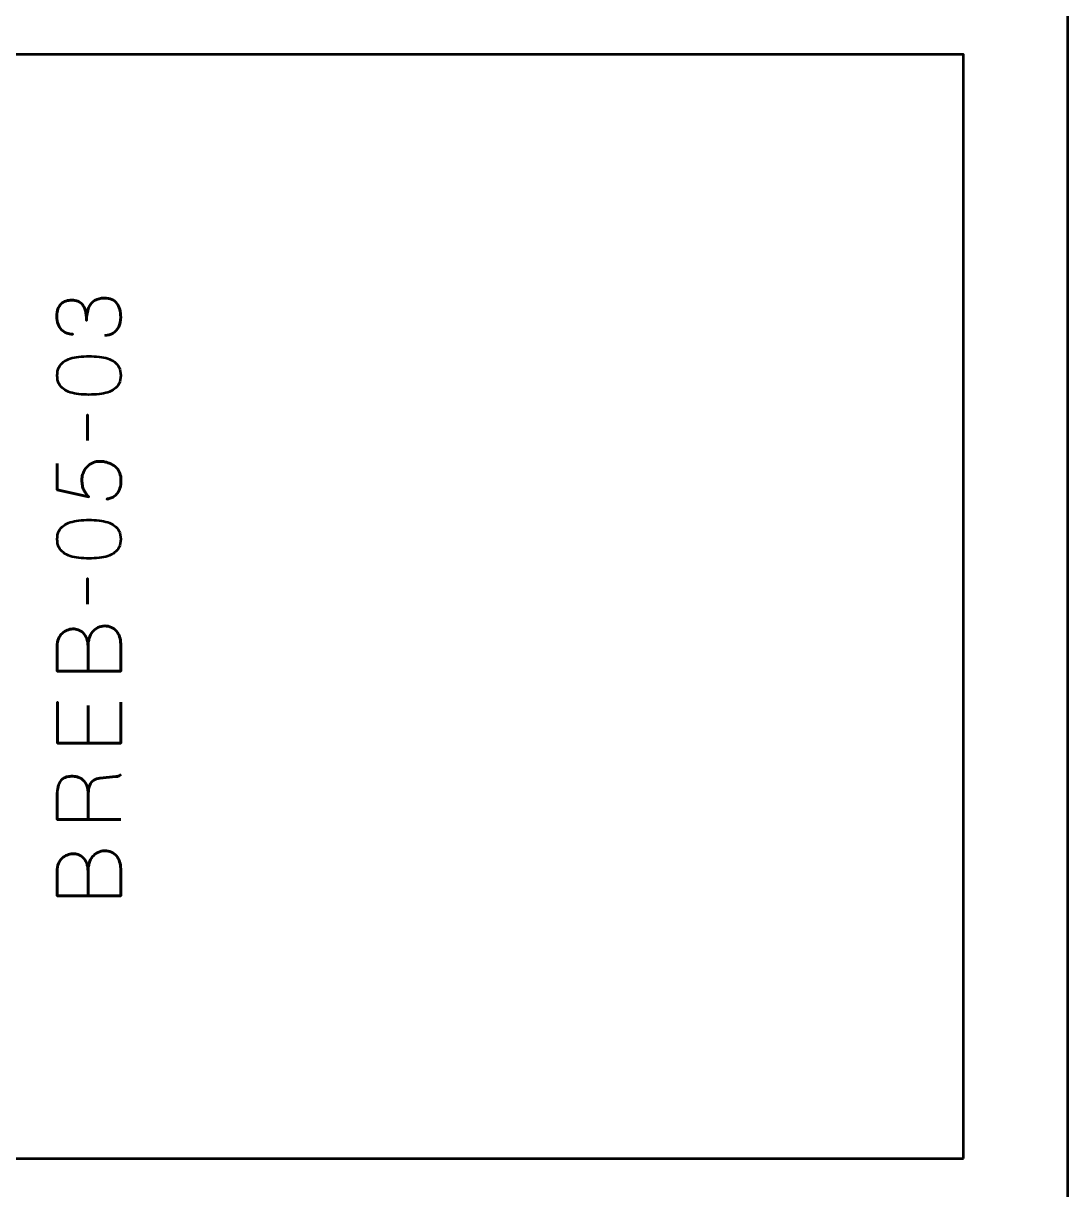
# Model space of a CAD drawing. Header units: centimetres. Extents: x -21 to 0, y -29.7 to 0.
# Drawn here: x -5.02 to 0, y -17.45 to -11.85 of the extents above; entities that cross this region are included whole.
import ezdxf

# ---------------------------------------------------------------- set-up
doc = ezdxf.new("R2010")
doc.units = ezdxf.units.CM
doc.header["$MEASUREMENT"] = 0
doc.layers.add('Layer 1', color=7, linetype='Continuous')

msp = doc.modelspace()

# ---------------------------------------------------------------- linework, layer by layer
at = {"layer": 'Layer 1', "color": 1, "lineweight": 53}
msp.add_open_spline([(-21.00003, -29.19995), (-21.00003, -29.19995), (-21.00003, -5.29992), (-21.00003, -5.29992), (-21.00003, -5.29992), (-21.00003, -5.21709), (-20.93286, -5.14992), (-20.85003, -5.14992), (-20.85003, -5.14992), (-20.7672, -5.14992), (-20.70003, -5.08275), (-20.70003, -4.99992), (-20.70003, -4.99992), (-20.70003, -4.91709), (-20.7672, -4.84992), (-20.85003, -4.84992), (-20.85003, -4.84992), (-20.93286, -4.84992), (-21.00003, -4.78275), (-21.00003, -4.69992), (-21.00003, -4.69992), (-21.00003, -4.61709), (-20.93286, -4.54992), (-20.85003, -4.54992), (-20.85003, -4.54992), (-20.7672, -4.54992), (-20.70003, -4.48275), (-20.70003, -4.39992), (-20.70003, -4.39992), (-20.70003, -4.31709), (-20.7672, -4.24992), (-20.85003, -4.24992), (-20.85003, -4.24992), (-20.93286, -4.24992), (-21.00003, -4.18275), (-21.00003, -4.09992), (-21.00003, -4.09992), (-21.00003, -4.01709), (-20.93286, -3.94992), (-20.85003, -3.94992), (-20.85003, -3.94992), (-20.7672, -3.94992), (-20.70003, -3.88275), (-20.70003, -3.79992), (-20.70003, -3.79992), (-20.70003, -3.71709), (-20.7672, -3.64992), (-20.85003, -3.64992), (-20.85003, -3.64992), (-20.93286, -3.64992), (-21.00003, -3.58275), (-21.00003, -3.49992), (-21.00003, -3.49992), (-21.00003, -3.41709), (-20.93286, -3.34992), (-20.85003, -3.34992), (-20.85003, -3.34992), (-20.7672, -3.34992), (-20.70003, -3.28275), (-20.70003, -3.19992), (-20.70003, -3.19992), (-20.70003, -3.11709), (-20.7672, -3.04992), (-20.85003, -3.04992), (-20.85003, -3.04992), (-20.93286, -3.04992), (-21.00003, -2.98275), (-21.00003, -2.89992), (-21.00003, -2.89992), (-21.00003, -2.81709), (-20.93286, -2.74992), (-20.85003, -2.74992), (-20.85003, -2.74992), (-20.7672, -2.74992), (-20.70003, -2.68275), (-20.70003, -2.59992), (-20.70003, -2.59992), (-20.70003, -2.51709), (-20.7672, -2.44992), (-20.85003, -2.44992), (-20.85003, -2.44992), (-20.93286, -2.44992), (-21.00003, -2.38275), (-21.00003, -2.29992), (-21.00003, -2.29992), (-21.00003, -2.21709), (-20.93286, -2.14992), (-20.85003, -2.14992), (-20.85003, -2.14992), (-20.7672, -2.14992), (-20.70003, -2.08275), (-20.70003, -1.99992), (-20.70003, -1.99992), (-20.70003, -1.91709), (-20.7672, -1.84992), (-20.85003, -1.84992), (-20.85003, -1.84992), (-20.93286, -1.84992), (-21.00003, -1.78275), (-21.00003, -1.69992), (-21.00003, -1.69992), (-21.00003, -1.61709), (-20.93286, -1.54992), (-20.85003, -1.54992), (-20.85003, -1.54992), (-20.7672, -1.54992), (-20.70003, -1.48275), (-20.70003, -1.39992), (-20.70003, -1.39992), (-20.70003, -1.31709), (-20.7672, -1.24992), (-20.85003, -1.24992), (-20.85003, -1.24992), (-20.93286, -1.24992), (-21.00003, -1.18275), (-21.00003, -1.09992), (-21.00003, -1.09992), (-21.00003, -1.09992), (-21.00003, -0.49992), (-21.00003, -0.49992), (-21.00003, -0.49992), (-21.00003, -0.22295), (-20.77694, 0.00004), (-20.49994, 0.00004), (-20.49994, 0.00004), (-20.49994, 0.00004), (-0.50008, 0.00004), (-0.50008, 0.00004), (-0.50008, 0.00004), (-0.22294, 0.00004), (0.00002, -0.22295), (0.00002, -0.49992), (0.00002, -0.49992), (0.00002, -0.49992), (0.00002, -29.19995), (0.00002, -29.19995), (0.00002, -29.19995), (0.00002, -29.47695), (-0.22294, -29.70004), (-0.50008, -29.70004), (-0.50008, -29.70004), (-0.50008, -29.70004), (-20.49994, -29.70004), (-20.49994, -29.70004), (-20.49994, -29.70004), (-20.77694, -29.70004), (-21.00003, -29.47695), (-21.00003, -29.19995)], degree=3, knots=[0, 0, 0, 0, 0.027027, 0.027027, 0.027027, 0.027027, 0.0540541, 0.0540541, 0.0540541, 0.0540541, 0.0810811, 0.0810811, 0.0810811, 0.0810811, 0.1081081, 0.1081081, 0.1081081, 0.1081081, 0.1351351, 0.1351351, 0.1351351, 0.1351351, 0.1621622, 0.1621622, 0.1621622, 0.1621622, 0.1891892, 0.1891892, 0.1891892, 0.1891892, 0.2162162, 0.2162162, 0.2162162, 0.2162162, 0.2432432, 0.2432432, 0.2432432, 0.2432432, 0.2702703, 0.2702703, 0.2702703, 0.2702703, 0.2972973, 0.2972973, 0.2972973, 0.2972973, 0.3243243, 0.3243243, 0.3243243, 0.3243243, 0.3513514, 0.3513514, 0.3513514, 0.3513514, 0.3783784, 0.3783784, 0.3783784, 0.3783784, 0.4054054, 0.4054054, 0.4054054, 0.4054054, 0.4324324, 0.4324324, 0.4324324, 0.4324324, 0.4594595, 0.4594595, 0.4594595, 0.4594595, 0.4864865, 0.4864865, 0.4864865, 0.4864865, 0.5135135, 0.5135135, 0.5135135, 0.5135135, 0.5405405, 0.5405405, 0.5405405, 0.5405405, 0.5675676, 0.5675676, 0.5675676, 0.5675676, 0.5945946, 0.5945946, 0.5945946, 0.5945946, 0.6216216, 0.6216216, 0.6216216, 0.6216216, 0.6486486, 0.6486486, 0.6486486, 0.6486486, 0.6756757, 0.6756757, 0.6756757, 0.6756757, 0.7027027, 0.7027027, 0.7027027, 0.7027027, 0.7297297, 0.7297297, 0.7297297, 0.7297297, 0.7567568, 0.7567568, 0.7567568, 0.7567568, 0.7837838, 0.7837838, 0.7837838, 0.7837838, 0.8108108, 0.8108108, 0.8108108, 0.8108108, 0.8378378, 0.8378378, 0.8378378, 0.8378378, 0.8648649, 0.8648649, 0.8648649, 0.8648649, 0.8918919, 0.8918919, 0.8918919, 0.8918919, 0.9189189, 0.9189189, 0.9189189, 0.9189189, 0.9459459, 0.9459459, 0.9459459, 0.9459459, 0.972973, 0.972973, 0.972973, 0.972973, 1, 1, 1, 1], dxfattribs=at)
at = {"layer": 'Layer 1', "color": 3, "lineweight": 53}
msp.add_open_spline([(-0.50014, -17.30002), (-0.50014, -17.30002), (-9.80004, -17.30002), (-9.80004, -17.30002), (-9.80004, -17.30002), (-10.07704, -17.30002), (-10.30014, -17.07693), (-10.30014, -16.79993), (-10.30014, -16.79993), (-10.30014, -16.79993), (-10.30014, -12.50007), (-10.30014, -12.50007), (-10.30014, -12.50007), (-10.30014, -12.22293), (-10.07704, -11.99997), (-9.80004, -11.99997), (-9.80004, -11.99997), (-9.80004, -11.99997), (-0.50014, -11.99997), (-0.50014, -11.99997), (-0.50014, -11.99997), (-0.49979, -13.76664), (-0.49979, -15.53334), (-0.50014, -17.30002)], degree=3, knots=[0, 0, 0, 0, 0.1666667, 0.1666667, 0.1666667, 0.1666667, 0.3333333, 0.3333333, 0.3333333, 0.3333333, 0.5, 0.5, 0.5, 0.5, 0.6666667, 0.6666667, 0.6666667, 0.6666667, 0.8333333, 0.8333333, 0.8333333, 0.8333333, 1, 1, 1, 1], dxfattribs=at)
at = {"layer": 'Layer 1', "color": 5, "lineweight": 53}
for points, knots in [([(-4.6241, -13.34808), (-4.60886, -13.34801), (-4.5956, -13.34448), (-4.5841, -13.3375), (-4.5841, -13.3375), (-4.57267, -13.33051), (-4.56371, -13.32056), (-4.55729, -13.30758), (-4.55729, -13.30758), (-4.55087, -13.2946), (-4.54762, -13.27901), (-4.54748, -13.26087), (-4.54748, -13.26087), (-4.54748, -13.24726), (-4.54889, -13.23491), (-4.55185, -13.22369), (-4.55185, -13.22369), (-4.55482, -13.21254), (-4.5594, -13.20295), (-4.56568, -13.19483), (-4.56568, -13.19483), (-4.57196, -13.18672), (-4.58008, -13.18051), (-4.58995, -13.17607), (-4.58995, -13.17607), (-4.5999, -13.17169), (-4.61183, -13.16951), (-4.6258, -13.16944), (-4.6258, -13.16944), (-4.64442, -13.16936), (-4.66016, -13.17317), (-4.67293, -13.18072), (-4.67293, -13.18072), (-4.6857, -13.18827), (-4.69529, -13.19999), (-4.70185, -13.21572), (-4.70185, -13.21572), (-4.70842, -13.23145), (-4.71173, -13.25163), (-4.71173, -13.27611), (-4.71173, -13.27611), (-4.71166, -13.25784), (-4.71335, -13.24253), (-4.71681, -13.23004), (-4.71681, -13.23004), (-4.72027, -13.21762), (-4.72514, -13.20768), (-4.73149, -13.2002), (-4.73149, -13.2002), (-4.73777, -13.19272), (-4.74525, -13.18729), (-4.75385, -13.18404), (-4.75385, -13.18404), (-4.76239, -13.18072), (-4.77177, -13.1791), (-4.782, -13.17917), (-4.782, -13.17917), (-4.79224, -13.1791), (-4.80169, -13.18051), (-4.81044, -13.18333), (-4.81044, -13.18333), (-4.81919, -13.18609), (-4.82688, -13.1906), (-4.83344, -13.19674), (-4.83344, -13.19674), (-4.84, -13.20288), (-4.84515, -13.21099), (-4.84882, -13.22094), (-4.84882, -13.22094), (-4.85249, -13.23096), (-4.85432, -13.24317), (-4.85439, -13.25749), (-4.85439, -13.25749), (-4.85432, -13.27174), (-4.85221, -13.28423), (-4.84811, -13.29481), (-4.84811, -13.29481), (-4.84402, -13.30547), (-4.83845, -13.31421), (-4.83132, -13.32127), (-4.83132, -13.32127), (-4.8242, -13.32825), (-4.81608, -13.33348), (-4.80691, -13.33693), (-4.80691, -13.33693), (-4.79774, -13.34046), (-4.788, -13.34215), (-4.77777, -13.34215), (-4.77777, -13.34215), (-4.788, -13.34215), (-4.79774, -13.34046), (-4.80691, -13.33693), (-4.80691, -13.33693), (-4.81608, -13.33348), (-4.8242, -13.32825), (-4.83132, -13.32127), (-4.83132, -13.32127), (-4.83845, -13.31421), (-4.84402, -13.30547), (-4.84811, -13.29481), (-4.84811, -13.29481), (-4.85221, -13.28423), (-4.85432, -13.27174), (-4.85439, -13.25749), (-4.85439, -13.25749), (-4.85432, -13.24317), (-4.85249, -13.23096), (-4.84882, -13.22094), (-4.84882, -13.22094), (-4.84515, -13.21099), (-4.84, -13.20288), (-4.83344, -13.19674), (-4.83344, -13.19674), (-4.82688, -13.1906), (-4.81919, -13.18609), (-4.81044, -13.18333), (-4.81044, -13.18333), (-4.80169, -13.18051), (-4.79224, -13.1791), (-4.782, -13.17917), (-4.782, -13.17917), (-4.77177, -13.1791), (-4.76239, -13.18072), (-4.75385, -13.18404), (-4.75385, -13.18404), (-4.74525, -13.18729), (-4.73777, -13.19272), (-4.73149, -13.2002), (-4.73149, -13.2002), (-4.72514, -13.20768), (-4.72027, -13.21762), (-4.71681, -13.23004), (-4.71681, -13.23004), (-4.71335, -13.24253), (-4.71166, -13.25784), (-4.71173, -13.27611), (-4.71173, -13.27611), (-4.71173, -13.25163), (-4.70842, -13.23145), (-4.70185, -13.21572), (-4.70185, -13.21572), (-4.69529, -13.19999), (-4.6857, -13.18827), (-4.67293, -13.18072), (-4.67293, -13.18072), (-4.66016, -13.17317), (-4.64442, -13.16936), (-4.6258, -13.16944), (-4.6258, -13.16944), (-4.61183, -13.16951), (-4.5999, -13.17169), (-4.58995, -13.17607), (-4.58995, -13.17607), (-4.58008, -13.18051), (-4.57196, -13.18672), (-4.56568, -13.19483), (-4.56568, -13.19483), (-4.5594, -13.20295), (-4.55482, -13.21254), (-4.55185, -13.22369), (-4.55185, -13.22369), (-4.54889, -13.23491), (-4.54748, -13.24726), (-4.54748, -13.26087), (-4.54748, -13.26087), (-4.54762, -13.27901), (-4.55087, -13.2946), (-4.55729, -13.30758), (-4.55729, -13.30758), (-4.56371, -13.32056), (-4.57267, -13.33051), (-4.5841, -13.3375), (-4.5841, -13.3375), (-4.5956, -13.34448), (-4.60886, -13.34801), (-4.6241, -13.34808)], [0, 0, 0, 0, 0.0227273, 0.0227273, 0.0227273, 0.0227273, 0.0454545, 0.0454545, 0.0454545, 0.0454545, 0.0681818, 0.0681818, 0.0681818, 0.0681818, 0.0909091, 0.0909091, 0.0909091, 0.0909091, 0.1136364, 0.1136364, 0.1136364, 0.1136364, 0.1363636, 0.1363636, 0.1363636, 0.1363636, 0.1590909, 0.1590909, 0.1590909, 0.1590909, 0.1818182, 0.1818182, 0.1818182, 0.1818182, 0.2045455, 0.2045455, 0.2045455, 0.2045455, 0.2272727, 0.2272727, 0.2272727, 0.2272727, 0.25, 0.25, 0.25, 0.25, 0.2727273, 0.2727273, 0.2727273, 0.2727273, 0.2954545, 0.2954545, 0.2954545, 0.2954545, 0.3181818, 0.3181818, 0.3181818, 0.3181818, 0.3409091, 0.3409091, 0.3409091, 0.3409091, 0.3636364, 0.3636364, 0.3636364, 0.3636364, 0.3863636, 0.3863636, 0.3863636, 0.3863636, 0.4090909, 0.4090909, 0.4090909, 0.4090909, 0.4318182, 0.4318182, 0.4318182, 0.4318182, 0.4545455, 0.4545455, 0.4545455, 0.4545455, 0.4772727, 0.4772727, 0.4772727, 0.4772727, 0.5, 0.5, 0.5, 0.5, 0.5227273, 0.5227273, 0.5227273, 0.5227273, 0.5454545, 0.5454545, 0.5454545, 0.5454545, 0.5681818, 0.5681818, 0.5681818, 0.5681818, 0.5909091, 0.5909091, 0.5909091, 0.5909091, 0.6136364, 0.6136364, 0.6136364, 0.6136364, 0.6363636, 0.6363636, 0.6363636, 0.6363636, 0.6590909, 0.6590909, 0.6590909, 0.6590909, 0.6818182, 0.6818182, 0.6818182, 0.6818182, 0.7045455, 0.7045455, 0.7045455, 0.7045455, 0.7272727, 0.7272727, 0.7272727, 0.7272727, 0.75, 0.75, 0.75, 0.75, 0.7727273, 0.7727273, 0.7727273, 0.7727273, 0.7954545, 0.7954545, 0.7954545, 0.7954545, 0.8181818, 0.8181818, 0.8181818, 0.8181818, 0.8409091, 0.8409091, 0.8409091, 0.8409091, 0.8636364, 0.8636364, 0.8636364, 0.8636364, 0.8863636, 0.8863636, 0.8863636, 0.8863636, 0.9090909, 0.9090909, 0.9090909, 0.9090909, 0.9318182, 0.9318182, 0.9318182, 0.9318182, 0.9545455, 0.9545455, 0.9545455, 0.9545455, 0.9772727, 0.9772727, 0.9772727, 0.9772727, 1, 1, 1, 1]), ([(-4.54748, -13.54069), (-4.54755, -13.52588), (-4.55016, -13.51311), (-4.55524, -13.50245), (-4.55524, -13.50245), (-4.56032, -13.49187), (-4.56759, -13.48305), (-4.57683, -13.476), (-4.57683, -13.476), (-4.58614, -13.46901), (-4.59715, -13.46351), (-4.60985, -13.45942), (-4.60985, -13.45942), (-4.62255, -13.45539), (-4.63645, -13.4525), (-4.65169, -13.45088), (-4.65169, -13.45088), (-4.66693, -13.44918), (-4.68295, -13.44834), (-4.69988, -13.44841), (-4.69988, -13.44841), (-4.71674, -13.44834), (-4.73276, -13.44918), (-4.74793, -13.45088), (-4.74793, -13.45088), (-4.7631, -13.4525), (-4.77707, -13.45539), (-4.78977, -13.45942), (-4.78977, -13.45942), (-4.8024, -13.46351), (-4.8134, -13.46901), (-4.82279, -13.476), (-4.82279, -13.476), (-4.8321, -13.48305), (-4.83937, -13.49187), (-4.84445, -13.50245), (-4.84445, -13.50245), (-4.8496, -13.51311), (-4.85221, -13.52588), (-4.85228, -13.54069), (-4.85228, -13.54069), (-4.85221, -13.55551), (-4.8496, -13.56828), (-4.84445, -13.57894), (-4.84445, -13.57894), (-4.83937, -13.58952), (-4.8321, -13.59834), (-4.82279, -13.60539), (-4.82279, -13.60539), (-4.8134, -13.61238), (-4.8024, -13.61788), (-4.78977, -13.62197), (-4.78977, -13.62197), (-4.77707, -13.626), (-4.7631, -13.62889), (-4.74793, -13.63051), (-4.74793, -13.63051), (-4.73276, -13.6322), (-4.71674, -13.63305), (-4.69988, -13.63298), (-4.69988, -13.63298), (-4.68295, -13.63305), (-4.66693, -13.6322), (-4.65169, -13.63051), (-4.65169, -13.63051), (-4.63645, -13.62889), (-4.62255, -13.626), (-4.60985, -13.62197), (-4.60985, -13.62197), (-4.59715, -13.61788), (-4.58614, -13.61238), (-4.57683, -13.60539), (-4.57683, -13.60539), (-4.56759, -13.59834), (-4.56032, -13.58952), (-4.55524, -13.57894), (-4.55524, -13.57894), (-4.55016, -13.56828), (-4.54755, -13.55551), (-4.54748, -13.54069)], [0, 0, 0, 0, 0.05, 0.05, 0.05, 0.05, 0.1, 0.1, 0.1, 0.1, 0.15, 0.15, 0.15, 0.15, 0.2, 0.2, 0.2, 0.2, 0.25, 0.25, 0.25, 0.25, 0.3, 0.3, 0.3, 0.3, 0.35, 0.35, 0.35, 0.35, 0.4, 0.4, 0.4, 0.4, 0.45, 0.45, 0.45, 0.45, 0.5, 0.5, 0.5, 0.5, 0.55, 0.55, 0.55, 0.55, 0.6, 0.6, 0.6, 0.6, 0.65, 0.65, 0.65, 0.65, 0.7, 0.7, 0.7, 0.7, 0.75, 0.75, 0.75, 0.75, 0.8, 0.8, 0.8, 0.8, 0.85, 0.85, 0.85, 0.85, 0.9, 0.9, 0.9, 0.9, 0.95, 0.95, 0.95, 0.95, 1, 1, 1, 1]), ([(-4.54748, -13.54069), (-4.54755, -13.52588), (-4.55016, -13.51311), (-4.55524, -13.50245), (-4.55524, -13.50245), (-4.56032, -13.49187), (-4.56759, -13.48305), (-4.57683, -13.476), (-4.57683, -13.476), (-4.58614, -13.46901), (-4.59715, -13.46351), (-4.60985, -13.45942), (-4.60985, -13.45942), (-4.62255, -13.45539), (-4.63645, -13.4525), (-4.65169, -13.45088), (-4.65169, -13.45088), (-4.66693, -13.44918), (-4.68295, -13.44834), (-4.69988, -13.44841), (-4.69988, -13.44841), (-4.71674, -13.44834), (-4.73276, -13.44918), (-4.74793, -13.45088), (-4.74793, -13.45088), (-4.7631, -13.4525), (-4.77707, -13.45539), (-4.78977, -13.45942), (-4.78977, -13.45942), (-4.8024, -13.46351), (-4.8134, -13.46901), (-4.82279, -13.476), (-4.82279, -13.476), (-4.8321, -13.48305), (-4.83937, -13.49187), (-4.84445, -13.50245), (-4.84445, -13.50245), (-4.8496, -13.51311), (-4.85221, -13.52588), (-4.85228, -13.54069), (-4.85228, -13.54069), (-4.85221, -13.55551), (-4.8496, -13.56828), (-4.84445, -13.57894), (-4.84445, -13.57894), (-4.83937, -13.58952), (-4.8321, -13.59834), (-4.82279, -13.60539), (-4.82279, -13.60539), (-4.8134, -13.61238), (-4.8024, -13.61788), (-4.78977, -13.62197), (-4.78977, -13.62197), (-4.77707, -13.626), (-4.7631, -13.62889), (-4.74793, -13.63051), (-4.74793, -13.63051), (-4.73276, -13.6322), (-4.71674, -13.63305), (-4.69988, -13.63298), (-4.69988, -13.63298), (-4.68295, -13.63305), (-4.66693, -13.6322), (-4.65169, -13.63051), (-4.65169, -13.63051), (-4.63645, -13.62889), (-4.62255, -13.626), (-4.60985, -13.62197), (-4.60985, -13.62197), (-4.59715, -13.61788), (-4.58614, -13.61238), (-4.57683, -13.60539), (-4.57683, -13.60539), (-4.56759, -13.59834), (-4.56032, -13.58952), (-4.55524, -13.57894), (-4.55524, -13.57894), (-4.55016, -13.56828), (-4.54755, -13.55551), (-4.54748, -13.54069)], [0, 0, 0, 0, 0.05, 0.05, 0.05, 0.05, 0.1, 0.1, 0.1, 0.1, 0.15, 0.15, 0.15, 0.15, 0.2, 0.2, 0.2, 0.2, 0.25, 0.25, 0.25, 0.25, 0.3, 0.3, 0.3, 0.3, 0.35, 0.35, 0.35, 0.35, 0.4, 0.4, 0.4, 0.4, 0.45, 0.45, 0.45, 0.45, 0.5, 0.5, 0.5, 0.5, 0.55, 0.55, 0.55, 0.55, 0.6, 0.6, 0.6, 0.6, 0.65, 0.65, 0.65, 0.65, 0.7, 0.7, 0.7, 0.7, 0.75, 0.75, 0.75, 0.75, 0.8, 0.8, 0.8, 0.8, 0.85, 0.85, 0.85, 0.85, 0.9, 0.9, 0.9, 0.9, 0.95, 0.95, 0.95, 0.95, 1, 1, 1, 1]), ([(-4.70708, -13.85311), (-4.70708, -13.85311), (-4.70708, -13.72992), (-4.70708, -13.72992), (-4.70708, -13.72992), (-4.70708, -13.72992), (-4.70708, -13.85311), (-4.70708, -13.85311)], [0, 0, 0, 0, 0.5, 0.5, 0.5, 0.5, 1, 1, 1, 1]), ([(-4.8527, -13.96275), (-4.8527, -13.96275), (-4.8527, -14.08975), (-4.8527, -14.08975), (-4.8527, -14.08975), (-4.8527, -14.08975), (-4.70115, -14.12362), (-4.70115, -14.12362), (-4.70115, -14.12362), (-4.70623, -14.11769), (-4.71081, -14.11205), (-4.71484, -14.10661), (-4.71484, -14.10661), (-4.71886, -14.10125), (-4.72224, -14.09561), (-4.72507, -14.08961), (-4.72507, -14.08961), (-4.72789, -14.08368), (-4.73001, -14.07691), (-4.73149, -14.06929), (-4.73149, -14.06929), (-4.73297, -14.06174), (-4.73375, -14.05271), (-4.73375, -14.04234), (-4.73375, -14.04234), (-4.73375, -14.03387), (-4.73262, -14.0254), (-4.73029, -14.01694), (-4.73029, -14.01694), (-4.72803, -14.00847), (-4.72457, -14.00043), (-4.71999, -13.99281), (-4.71999, -13.99281), (-4.71533, -13.98512), (-4.70954, -13.97834), (-4.70256, -13.97242), (-4.70256, -13.97242), (-4.69557, -13.96642), (-4.68739, -13.96169), (-4.67801, -13.95831), (-4.67801, -13.95831), (-4.66862, -13.95485), (-4.65797, -13.95309), (-4.64612, -13.95302), (-4.64612, -13.95302), (-4.64174, -13.95294), (-4.63624, -13.95344), (-4.62975, -13.95443), (-4.62975, -13.95443), (-4.62326, -13.95534), (-4.6162, -13.95704), (-4.60872, -13.95944), (-4.60872, -13.95944), (-4.60124, -13.96183), (-4.59383, -13.96522), (-4.5865, -13.96952), (-4.5865, -13.96952), (-4.57916, -13.97383), (-4.57246, -13.97933), (-4.56639, -13.98596), (-4.56639, -13.98596), (-4.56032, -13.9926), (-4.55545, -14.00064), (-4.55178, -14.01002), (-4.55178, -14.01002), (-4.54819, -14.01948), (-4.54628, -14.03056), (-4.54621, -14.04318), (-4.54621, -14.04318), (-4.54628, -14.05828), (-4.5479, -14.07098), (-4.55094, -14.08128), (-4.55094, -14.08128), (-4.55404, -14.09159), (-4.55806, -14.09998), (-4.56314, -14.10647), (-4.56314, -14.10647), (-4.56822, -14.11303), (-4.5738, -14.11811), (-4.57986, -14.12178), (-4.57986, -14.12178), (-4.58593, -14.12545), (-4.592, -14.1282), (-4.59807, -14.13004), (-4.59807, -14.13004), (-4.60414, -14.13187), (-4.60971, -14.13328), (-4.61479, -14.1342), (-4.61479, -14.1342), (-4.60971, -14.13328), (-4.60414, -14.13187), (-4.59807, -14.13004), (-4.59807, -14.13004), (-4.592, -14.1282), (-4.58593, -14.12545), (-4.57986, -14.12178), (-4.57986, -14.12178), (-4.5738, -14.11811), (-4.56822, -14.11303), (-4.56314, -14.10647), (-4.56314, -14.10647), (-4.55806, -14.09998), (-4.55404, -14.09159), (-4.55094, -14.08128), (-4.55094, -14.08128), (-4.5479, -14.07098), (-4.54628, -14.05828), (-4.54621, -14.04318), (-4.54621, -14.04318), (-4.54628, -14.03056), (-4.54819, -14.01948), (-4.55178, -14.01002), (-4.55178, -14.01002), (-4.55545, -14.00064), (-4.56032, -13.9926), (-4.56639, -13.98596), (-4.56639, -13.98596), (-4.57246, -13.97933), (-4.57916, -13.97383), (-4.5865, -13.96952), (-4.5865, -13.96952), (-4.59383, -13.96522), (-4.60124, -13.96183), (-4.60872, -13.95944), (-4.60872, -13.95944), (-4.6162, -13.95704), (-4.62326, -13.95534), (-4.62975, -13.95443), (-4.62975, -13.95443), (-4.63624, -13.95344), (-4.64174, -13.95294), (-4.64612, -13.95302), (-4.64612, -13.95302), (-4.65797, -13.95309), (-4.66862, -13.95485), (-4.67801, -13.95831), (-4.67801, -13.95831), (-4.68739, -13.96169), (-4.69557, -13.96642), (-4.70256, -13.97242), (-4.70256, -13.97242), (-4.70954, -13.97834), (-4.71533, -13.98512), (-4.71999, -13.99281), (-4.71999, -13.99281), (-4.72457, -14.00043), (-4.72803, -14.00847), (-4.73029, -14.01694), (-4.73029, -14.01694), (-4.73262, -14.0254), (-4.73375, -14.03387), (-4.73375, -14.04234), (-4.73375, -14.04234), (-4.73375, -14.05271), (-4.73297, -14.06174), (-4.73149, -14.06929), (-4.73149, -14.06929), (-4.73001, -14.07691), (-4.72789, -14.08368), (-4.72507, -14.08961), (-4.72507, -14.08961), (-4.72224, -14.09561), (-4.71886, -14.10125), (-4.71484, -14.10661), (-4.71484, -14.10661), (-4.71081, -14.11205), (-4.70623, -14.11769), (-4.70115, -14.12362), (-4.70115, -14.12362), (-4.70115, -14.12362), (-4.8527, -14.08975), (-4.8527, -14.08975), (-4.8527, -14.08975), (-4.8527, -14.08975), (-4.8527, -13.96275), (-4.8527, -13.96275)], [0, 0, 0, 0, 0.0227273, 0.0227273, 0.0227273, 0.0227273, 0.0454545, 0.0454545, 0.0454545, 0.0454545, 0.0681818, 0.0681818, 0.0681818, 0.0681818, 0.0909091, 0.0909091, 0.0909091, 0.0909091, 0.1136364, 0.1136364, 0.1136364, 0.1136364, 0.1363636, 0.1363636, 0.1363636, 0.1363636, 0.1590909, 0.1590909, 0.1590909, 0.1590909, 0.1818182, 0.1818182, 0.1818182, 0.1818182, 0.2045455, 0.2045455, 0.2045455, 0.2045455, 0.2272727, 0.2272727, 0.2272727, 0.2272727, 0.25, 0.25, 0.25, 0.25, 0.2727273, 0.2727273, 0.2727273, 0.2727273, 0.2954545, 0.2954545, 0.2954545, 0.2954545, 0.3181818, 0.3181818, 0.3181818, 0.3181818, 0.3409091, 0.3409091, 0.3409091, 0.3409091, 0.3636364, 0.3636364, 0.3636364, 0.3636364, 0.3863636, 0.3863636, 0.3863636, 0.3863636, 0.4090909, 0.4090909, 0.4090909, 0.4090909, 0.4318182, 0.4318182, 0.4318182, 0.4318182, 0.4545455, 0.4545455, 0.4545455, 0.4545455, 0.4772727, 0.4772727, 0.4772727, 0.4772727, 0.5, 0.5, 0.5, 0.5, 0.5227273, 0.5227273, 0.5227273, 0.5227273, 0.5454545, 0.5454545, 0.5454545, 0.5454545, 0.5681818, 0.5681818, 0.5681818, 0.5681818, 0.5909091, 0.5909091, 0.5909091, 0.5909091, 0.6136364, 0.6136364, 0.6136364, 0.6136364, 0.6363636, 0.6363636, 0.6363636, 0.6363636, 0.6590909, 0.6590909, 0.6590909, 0.6590909, 0.6818182, 0.6818182, 0.6818182, 0.6818182, 0.7045455, 0.7045455, 0.7045455, 0.7045455, 0.7272727, 0.7272727, 0.7272727, 0.7272727, 0.75, 0.75, 0.75, 0.75, 0.7727273, 0.7727273, 0.7727273, 0.7727273, 0.7954545, 0.7954545, 0.7954545, 0.7954545, 0.8181818, 0.8181818, 0.8181818, 0.8181818, 0.8409091, 0.8409091, 0.8409091, 0.8409091, 0.8636364, 0.8636364, 0.8636364, 0.8636364, 0.8863636, 0.8863636, 0.8863636, 0.8863636, 0.9090909, 0.9090909, 0.9090909, 0.9090909, 0.9318182, 0.9318182, 0.9318182, 0.9318182, 0.9545455, 0.9545455, 0.9545455, 0.9545455, 0.9772727, 0.9772727, 0.9772727, 0.9772727, 1, 1, 1, 1]), ([(-4.54748, -14.32681), (-4.54755, -14.312), (-4.55016, -14.29923), (-4.55524, -14.28857), (-4.55524, -14.28857), (-4.56032, -14.27799), (-4.56759, -14.26917), (-4.57683, -14.26212), (-4.57683, -14.26212), (-4.58614, -14.25513), (-4.59715, -14.24963), (-4.60985, -14.24554), (-4.60985, -14.24554), (-4.62255, -14.24151), (-4.63645, -14.23862), (-4.65169, -14.237), (-4.65169, -14.237), (-4.66693, -14.2353), (-4.68295, -14.23446), (-4.69988, -14.23453), (-4.69988, -14.23453), (-4.71674, -14.23446), (-4.73276, -14.2353), (-4.74793, -14.237), (-4.74793, -14.237), (-4.7631, -14.23862), (-4.77707, -14.24151), (-4.78977, -14.24554), (-4.78977, -14.24554), (-4.8024, -14.24963), (-4.8134, -14.25513), (-4.82279, -14.26212), (-4.82279, -14.26212), (-4.8321, -14.26917), (-4.83937, -14.27799), (-4.84445, -14.28857), (-4.84445, -14.28857), (-4.8496, -14.29923), (-4.85221, -14.312), (-4.85228, -14.32681), (-4.85228, -14.32681), (-4.85221, -14.34163), (-4.8496, -14.3544), (-4.84445, -14.36506), (-4.84445, -14.36506), (-4.83937, -14.37564), (-4.8321, -14.38446), (-4.82279, -14.39151), (-4.82279, -14.39151), (-4.8134, -14.3985), (-4.8024, -14.404), (-4.78977, -14.40809), (-4.78977, -14.40809), (-4.77707, -14.41212), (-4.7631, -14.41501), (-4.74793, -14.41663), (-4.74793, -14.41663), (-4.73276, -14.41832), (-4.71674, -14.41917), (-4.69988, -14.4191), (-4.69988, -14.4191), (-4.68295, -14.41917), (-4.66693, -14.41832), (-4.65169, -14.41663), (-4.65169, -14.41663), (-4.63645, -14.41501), (-4.62255, -14.41212), (-4.60985, -14.40809), (-4.60985, -14.40809), (-4.59715, -14.404), (-4.58614, -14.3985), (-4.57683, -14.39151), (-4.57683, -14.39151), (-4.56759, -14.38446), (-4.56032, -14.37564), (-4.55524, -14.36506), (-4.55524, -14.36506), (-4.55016, -14.3544), (-4.54755, -14.34163), (-4.54748, -14.32681)], [0, 0, 0, 0, 0.05, 0.05, 0.05, 0.05, 0.1, 0.1, 0.1, 0.1, 0.15, 0.15, 0.15, 0.15, 0.2, 0.2, 0.2, 0.2, 0.25, 0.25, 0.25, 0.25, 0.3, 0.3, 0.3, 0.3, 0.35, 0.35, 0.35, 0.35, 0.4, 0.4, 0.4, 0.4, 0.45, 0.45, 0.45, 0.45, 0.5, 0.5, 0.5, 0.5, 0.55, 0.55, 0.55, 0.55, 0.6, 0.6, 0.6, 0.6, 0.65, 0.65, 0.65, 0.65, 0.7, 0.7, 0.7, 0.7, 0.75, 0.75, 0.75, 0.75, 0.8, 0.8, 0.8, 0.8, 0.85, 0.85, 0.85, 0.85, 0.9, 0.9, 0.9, 0.9, 0.95, 0.95, 0.95, 0.95, 1, 1, 1, 1]), ([(-4.54748, -14.32681), (-4.54755, -14.312), (-4.55016, -14.29923), (-4.55524, -14.28857), (-4.55524, -14.28857), (-4.56032, -14.27799), (-4.56759, -14.26917), (-4.57683, -14.26212), (-4.57683, -14.26212), (-4.58614, -14.25513), (-4.59715, -14.24963), (-4.60985, -14.24554), (-4.60985, -14.24554), (-4.62255, -14.24151), (-4.63645, -14.23862), (-4.65169, -14.237), (-4.65169, -14.237), (-4.66693, -14.2353), (-4.68295, -14.23446), (-4.69988, -14.23453), (-4.69988, -14.23453), (-4.71674, -14.23446), (-4.73276, -14.2353), (-4.74793, -14.237), (-4.74793, -14.237), (-4.7631, -14.23862), (-4.77707, -14.24151), (-4.78977, -14.24554), (-4.78977, -14.24554), (-4.8024, -14.24963), (-4.8134, -14.25513), (-4.82279, -14.26212), (-4.82279, -14.26212), (-4.8321, -14.26917), (-4.83937, -14.27799), (-4.84445, -14.28857), (-4.84445, -14.28857), (-4.8496, -14.29923), (-4.85221, -14.312), (-4.85228, -14.32681), (-4.85228, -14.32681), (-4.85221, -14.34163), (-4.8496, -14.3544), (-4.84445, -14.36506), (-4.84445, -14.36506), (-4.83937, -14.37564), (-4.8321, -14.38446), (-4.82279, -14.39151), (-4.82279, -14.39151), (-4.8134, -14.3985), (-4.8024, -14.404), (-4.78977, -14.40809), (-4.78977, -14.40809), (-4.77707, -14.41212), (-4.7631, -14.41501), (-4.74793, -14.41663), (-4.74793, -14.41663), (-4.73276, -14.41832), (-4.71674, -14.41917), (-4.69988, -14.4191), (-4.69988, -14.4191), (-4.68295, -14.41917), (-4.66693, -14.41832), (-4.65169, -14.41663), (-4.65169, -14.41663), (-4.63645, -14.41501), (-4.62255, -14.41212), (-4.60985, -14.40809), (-4.60985, -14.40809), (-4.59715, -14.404), (-4.58614, -14.3985), (-4.57683, -14.39151), (-4.57683, -14.39151), (-4.56759, -14.38446), (-4.56032, -14.37564), (-4.55524, -14.36506), (-4.55524, -14.36506), (-4.55016, -14.3544), (-4.54755, -14.34163), (-4.54748, -14.32681)], [0, 0, 0, 0, 0.05, 0.05, 0.05, 0.05, 0.1, 0.1, 0.1, 0.1, 0.15, 0.15, 0.15, 0.15, 0.2, 0.2, 0.2, 0.2, 0.25, 0.25, 0.25, 0.25, 0.3, 0.3, 0.3, 0.3, 0.35, 0.35, 0.35, 0.35, 0.4, 0.4, 0.4, 0.4, 0.45, 0.45, 0.45, 0.45, 0.5, 0.5, 0.5, 0.5, 0.55, 0.55, 0.55, 0.55, 0.6, 0.6, 0.6, 0.6, 0.65, 0.65, 0.65, 0.65, 0.7, 0.7, 0.7, 0.7, 0.75, 0.75, 0.75, 0.75, 0.8, 0.8, 0.8, 0.8, 0.85, 0.85, 0.85, 0.85, 0.9, 0.9, 0.9, 0.9, 0.95, 0.95, 0.95, 0.95, 1, 1, 1, 1]), ([(-4.70708, -14.63923), (-4.70708, -14.63923), (-4.70708, -14.51604), (-4.70708, -14.51604), (-4.70708, -14.51604), (-4.70708, -14.51604), (-4.70708, -14.63923), (-4.70708, -14.63923)], [0, 0, 0, 0, 0.5, 0.5, 0.5, 0.5, 1, 1, 1, 1]), ([(-4.70454, -14.95969), (-4.70454, -14.95969), (-4.70454, -14.84243), (-4.70454, -14.84243), (-4.70454, -14.84243), (-4.70461, -14.82719), (-4.70672, -14.81421), (-4.71089, -14.80327), (-4.71089, -14.80327), (-4.71498, -14.7924), (-4.72055, -14.78359), (-4.72754, -14.77674), (-4.72754, -14.77674), (-4.73452, -14.7699), (-4.74242, -14.76496), (-4.75117, -14.76185), (-4.75117, -14.76185), (-4.75985, -14.75882), (-4.76888, -14.75741), (-4.77819, -14.75776), (-4.77819, -14.75776), (-4.78751, -14.75819), (-4.79654, -14.76016), (-4.80536, -14.76369), (-4.80536, -14.76369), (-4.81418, -14.76715), (-4.82215, -14.77237), (-4.82928, -14.77921), (-4.82928, -14.77921), (-4.8364, -14.78605), (-4.84205, -14.79459), (-4.84621, -14.80496), (-4.84621, -14.80496), (-4.85044, -14.81534), (-4.85263, -14.82754), (-4.8527, -14.84158), (-4.8527, -14.84158), (-4.8527, -14.84158), (-4.8527, -14.95969), (-4.8527, -14.95969), (-4.8527, -14.95969), (-4.8527, -14.95969), (-4.54748, -14.95969), (-4.54748, -14.95969), (-4.54748, -14.95969), (-4.54748, -14.95969), (-4.54748, -14.82973), (-4.54748, -14.82973), (-4.54748, -14.82973), (-4.54748, -14.81759), (-4.54924, -14.8063), (-4.5527, -14.79586), (-4.5527, -14.79586), (-4.55623, -14.78542), (-4.56124, -14.77632), (-4.56787, -14.76842), (-4.56787, -14.76842), (-4.57457, -14.76058), (-4.58262, -14.75445), (-4.59214, -14.75007), (-4.59214, -14.75007), (-4.60167, -14.7457), (-4.61246, -14.74344), (-4.62453, -14.74337), (-4.62453, -14.74337), (-4.63666, -14.74365), (-4.6476, -14.74619), (-4.6574, -14.75106), (-4.6574, -14.75106), (-4.66721, -14.75593), (-4.67561, -14.7627), (-4.68259, -14.77145), (-4.68259, -14.77145), (-4.68965, -14.7802), (-4.69508, -14.79064), (-4.69882, -14.80264), (-4.69882, -14.80264), (-4.70256, -14.81463), (-4.70446, -14.82789), (-4.70454, -14.84243), (-4.70454, -14.84243), (-4.70446, -14.82789), (-4.70256, -14.81463), (-4.69882, -14.80264), (-4.69882, -14.80264), (-4.69508, -14.79064), (-4.68965, -14.7802), (-4.68259, -14.77145), (-4.68259, -14.77145), (-4.67561, -14.7627), (-4.66721, -14.75593), (-4.6574, -14.75106), (-4.6574, -14.75106), (-4.6476, -14.74619), (-4.63666, -14.74365), (-4.62453, -14.74337), (-4.62453, -14.74337), (-4.61246, -14.74344), (-4.60167, -14.7457), (-4.59214, -14.75007), (-4.59214, -14.75007), (-4.58262, -14.75445), (-4.57457, -14.76058), (-4.56787, -14.76842), (-4.56787, -14.76842), (-4.56124, -14.77632), (-4.55623, -14.78542), (-4.5527, -14.79586), (-4.5527, -14.79586), (-4.54924, -14.8063), (-4.54748, -14.81759), (-4.54748, -14.82973), (-4.54748, -14.82973), (-4.54748, -14.82973), (-4.54748, -14.95969), (-4.54748, -14.95969), (-4.54748, -14.95969), (-4.54748, -14.95969), (-4.8527, -14.95969), (-4.8527, -14.95969), (-4.8527, -14.95969), (-4.8527, -14.95969), (-4.8527, -14.84158), (-4.8527, -14.84158), (-4.8527, -14.84158), (-4.85263, -14.82754), (-4.85044, -14.81534), (-4.84621, -14.80496), (-4.84621, -14.80496), (-4.84205, -14.79459), (-4.8364, -14.78605), (-4.82928, -14.77921), (-4.82928, -14.77921), (-4.82215, -14.77237), (-4.81418, -14.76715), (-4.80536, -14.76369), (-4.80536, -14.76369), (-4.79654, -14.76016), (-4.78751, -14.75819), (-4.77819, -14.75776), (-4.77819, -14.75776), (-4.76888, -14.75741), (-4.75985, -14.75882), (-4.75117, -14.76185), (-4.75117, -14.76185), (-4.74242, -14.76496), (-4.73452, -14.7699), (-4.72754, -14.77674), (-4.72754, -14.77674), (-4.72055, -14.78359), (-4.71498, -14.7924), (-4.71089, -14.80327), (-4.71089, -14.80327), (-4.70672, -14.81421), (-4.70461, -14.82719), (-4.70454, -14.84243), (-4.70454, -14.84243), (-4.70454, -14.84243), (-4.70454, -14.95969), (-4.70454, -14.95969)], [0, 0, 0, 0, 0.025, 0.025, 0.025, 0.025, 0.05, 0.05, 0.05, 0.05, 0.075, 0.075, 0.075, 0.075, 0.1, 0.1, 0.1, 0.1, 0.125, 0.125, 0.125, 0.125, 0.15, 0.15, 0.15, 0.15, 0.175, 0.175, 0.175, 0.175, 0.2, 0.2, 0.2, 0.2, 0.225, 0.225, 0.225, 0.225, 0.25, 0.25, 0.25, 0.25, 0.275, 0.275, 0.275, 0.275, 0.3, 0.3, 0.3, 0.3, 0.325, 0.325, 0.325, 0.325, 0.35, 0.35, 0.35, 0.35, 0.375, 0.375, 0.375, 0.375, 0.4, 0.4, 0.4, 0.4, 0.425, 0.425, 0.425, 0.425, 0.45, 0.45, 0.45, 0.45, 0.475, 0.475, 0.475, 0.475, 0.5, 0.5, 0.5, 0.5, 0.525, 0.525, 0.525, 0.525, 0.55, 0.55, 0.55, 0.55, 0.575, 0.575, 0.575, 0.575, 0.6, 0.6, 0.6, 0.6, 0.625, 0.625, 0.625, 0.625, 0.65, 0.65, 0.65, 0.65, 0.675, 0.675, 0.675, 0.675, 0.7, 0.7, 0.7, 0.7, 0.725, 0.725, 0.725, 0.725, 0.75, 0.75, 0.75, 0.75, 0.775, 0.775, 0.775, 0.775, 0.8, 0.8, 0.8, 0.8, 0.825, 0.825, 0.825, 0.825, 0.85, 0.85, 0.85, 0.85, 0.875, 0.875, 0.875, 0.875, 0.9, 0.9, 0.9, 0.9, 0.925, 0.925, 0.925, 0.925, 0.95, 0.95, 0.95, 0.95, 0.975, 0.975, 0.975, 0.975, 1, 1, 1, 1]), ([(-4.54748, -15.1087), (-4.54748, -15.1087), (-4.54748, -15.30597), (-4.54748, -15.30597), (-4.54748, -15.30597), (-4.54748, -15.30597), (-4.85101, -15.30597), (-4.85101, -15.30597), (-4.85101, -15.30597), (-4.85101, -15.30597), (-4.85101, -15.1087), (-4.85101, -15.1087), (-4.85101, -15.1087), (-4.85101, -15.1087), (-4.85101, -15.30597), (-4.85101, -15.30597), (-4.85101, -15.30597), (-4.85101, -15.30597), (-4.54748, -15.30597), (-4.54748, -15.30597), (-4.54748, -15.30597), (-4.54748, -15.30597), (-4.54748, -15.1087), (-4.54748, -15.1087)], [0, 0, 0, 0, 0.1666667, 0.1666667, 0.1666667, 0.1666667, 0.3333333, 0.3333333, 0.3333333, 0.3333333, 0.5, 0.5, 0.5, 0.5, 0.6666667, 0.6666667, 0.6666667, 0.6666667, 0.8333333, 0.8333333, 0.8333333, 0.8333333, 1, 1, 1, 1]), ([(-4.70369, -15.12563), (-4.70369, -15.12563), (-4.70369, -15.30597), (-4.70369, -15.30597), (-4.70369, -15.30597), (-4.70369, -15.30597), (-4.70369, -15.12563), (-4.70369, -15.12563)], [0, 0, 0, 0, 0.5, 0.5, 0.5, 0.5, 1, 1, 1, 1]), ([(-4.54748, -15.45583), (-4.54953, -15.45865), (-4.552, -15.46077), (-4.55489, -15.46232), (-4.55489, -15.46232), (-4.55778, -15.46388), (-4.56067, -15.46493), (-4.5635, -15.46557), (-4.5635, -15.46557), (-4.56625, -15.46613), (-4.56858, -15.46642), (-4.57034, -15.46642), (-4.57034, -15.46642), (-4.57034, -15.46642), (-4.64739, -15.47404), (-4.64739, -15.47404), (-4.64739, -15.47404), (-4.65846, -15.47488), (-4.6682, -15.47813), (-4.67653, -15.4837), (-4.67653, -15.4837), (-4.68492, -15.48935), (-4.69141, -15.49739), (-4.69614, -15.50797), (-4.69614, -15.50797), (-4.7008, -15.51849), (-4.70319, -15.53161), (-4.70327, -15.54727), (-4.70327, -15.54727), (-4.70319, -15.53161), (-4.7008, -15.51849), (-4.69614, -15.50797), (-4.69614, -15.50797), (-4.69141, -15.49739), (-4.68492, -15.48935), (-4.67653, -15.4837), (-4.67653, -15.4837), (-4.6682, -15.47813), (-4.65846, -15.47488), (-4.64739, -15.47404), (-4.64739, -15.47404), (-4.64739, -15.47404), (-4.57034, -15.46642), (-4.57034, -15.46642), (-4.57034, -15.46642), (-4.56858, -15.46642), (-4.56625, -15.46613), (-4.5635, -15.46557), (-4.5635, -15.46557), (-4.56067, -15.46493), (-4.55778, -15.46388), (-4.55489, -15.46232), (-4.55489, -15.46232), (-4.552, -15.46077), (-4.54953, -15.45865), (-4.54748, -15.45583)], [0, 0, 0, 0, 0.0714286, 0.0714286, 0.0714286, 0.0714286, 0.1428571, 0.1428571, 0.1428571, 0.1428571, 0.2142857, 0.2142857, 0.2142857, 0.2142857, 0.2857143, 0.2857143, 0.2857143, 0.2857143, 0.3571429, 0.3571429, 0.3571429, 0.3571429, 0.4285714, 0.4285714, 0.4285714, 0.4285714, 0.5, 0.5, 0.5, 0.5, 0.5714286, 0.5714286, 0.5714286, 0.5714286, 0.6428571, 0.6428571, 0.6428571, 0.6428571, 0.7142857, 0.7142857, 0.7142857, 0.7142857, 0.7857143, 0.7857143, 0.7857143, 0.7857143, 0.8571429, 0.8571429, 0.8571429, 0.8571429, 0.9285714, 0.9285714, 0.9285714, 0.9285714, 1, 1, 1, 1]), ([(-4.54748, -15.673), (-4.54748, -15.673), (-4.8527, -15.673), (-4.8527, -15.673), (-4.8527, -15.673), (-4.8527, -15.673), (-4.8527, -15.56166), (-4.8527, -15.56166), (-4.8527, -15.56166), (-4.8527, -15.54614), (-4.85164, -15.53288), (-4.8496, -15.52194), (-4.8496, -15.52194), (-4.84755, -15.51094), (-4.84459, -15.50183), (-4.84071, -15.49464), (-4.84071, -15.49464), (-4.83683, -15.48744), (-4.8321, -15.4818), (-4.82653, -15.47763), (-4.82653, -15.47763), (-4.82102, -15.4734), (-4.81474, -15.47044), (-4.80776, -15.46853), (-4.80776, -15.46853), (-4.80077, -15.46663), (-4.79322, -15.4655), (-4.78497, -15.46515), (-4.78497, -15.46515), (-4.7746, -15.46465), (-4.76458, -15.46578), (-4.75491, -15.46846), (-4.75491, -15.46846), (-4.74518, -15.47121), (-4.7365, -15.47594), (-4.72874, -15.48264), (-4.72874, -15.48264), (-4.72097, -15.48942), (-4.71484, -15.49852), (-4.71025, -15.51009), (-4.71025, -15.51009), (-4.70573, -15.52166), (-4.70334, -15.53598), (-4.70327, -15.5532), (-4.70327, -15.5532), (-4.70327, -15.5532), (-4.70327, -15.673), (-4.70327, -15.673), (-4.70327, -15.673), (-4.70327, -15.673), (-4.70327, -15.5532), (-4.70327, -15.5532), (-4.70327, -15.5532), (-4.70334, -15.53634), (-4.70573, -15.52215), (-4.71025, -15.51065), (-4.71025, -15.51065), (-4.71484, -15.49915), (-4.72097, -15.48998), (-4.72874, -15.48314), (-4.72874, -15.48314), (-4.7365, -15.47629), (-4.74518, -15.4715), (-4.75491, -15.46867), (-4.75491, -15.46867), (-4.76458, -15.46585), (-4.7746, -15.46465), (-4.78497, -15.46515), (-4.78497, -15.46515), (-4.79527, -15.46557), (-4.80458, -15.46733), (-4.81291, -15.47044), (-4.81291, -15.47044), (-4.82116, -15.47347), (-4.82829, -15.47855), (-4.83422, -15.48561), (-4.83422, -15.48561), (-4.84014, -15.49266), (-4.84473, -15.5024), (-4.8479, -15.51475), (-4.8479, -15.51475), (-4.85108, -15.52709), (-4.8527, -15.54276), (-4.8527, -15.56166), (-4.8527, -15.56166), (-4.8527, -15.56166), (-4.8527, -15.673), (-4.8527, -15.673), (-4.8527, -15.673), (-4.8527, -15.673), (-4.54748, -15.673), (-4.54748, -15.673)], [0, 0, 0, 0, 0.0434783, 0.0434783, 0.0434783, 0.0434783, 0.0869565, 0.0869565, 0.0869565, 0.0869565, 0.1304348, 0.1304348, 0.1304348, 0.1304348, 0.173913, 0.173913, 0.173913, 0.173913, 0.2173913, 0.2173913, 0.2173913, 0.2173913, 0.2608696, 0.2608696, 0.2608696, 0.2608696, 0.3043478, 0.3043478, 0.3043478, 0.3043478, 0.3478261, 0.3478261, 0.3478261, 0.3478261, 0.3913043, 0.3913043, 0.3913043, 0.3913043, 0.4347826, 0.4347826, 0.4347826, 0.4347826, 0.4782609, 0.4782609, 0.4782609, 0.4782609, 0.5217391, 0.5217391, 0.5217391, 0.5217391, 0.5652174, 0.5652174, 0.5652174, 0.5652174, 0.6086957, 0.6086957, 0.6086957, 0.6086957, 0.6521739, 0.6521739, 0.6521739, 0.6521739, 0.6956522, 0.6956522, 0.6956522, 0.6956522, 0.7391304, 0.7391304, 0.7391304, 0.7391304, 0.7826087, 0.7826087, 0.7826087, 0.7826087, 0.826087, 0.826087, 0.826087, 0.826087, 0.8695652, 0.8695652, 0.8695652, 0.8695652, 0.9130435, 0.9130435, 0.9130435, 0.9130435, 0.9565217, 0.9565217, 0.9565217, 0.9565217, 1, 1, 1, 1]), ([(-4.70454, -16.03918), (-4.70454, -16.03918), (-4.70454, -15.92192), (-4.70454, -15.92192), (-4.70454, -15.92192), (-4.70461, -15.90668), (-4.70672, -15.8937), (-4.71089, -15.88276), (-4.71089, -15.88276), (-4.71498, -15.87189), (-4.72055, -15.86308), (-4.72754, -15.85623), (-4.72754, -15.85623), (-4.73452, -15.84939), (-4.74242, -15.84445), (-4.75117, -15.84134), (-4.75117, -15.84134), (-4.75985, -15.83831), (-4.76888, -15.8369), (-4.77819, -15.83725), (-4.77819, -15.83725), (-4.78751, -15.83768), (-4.79654, -15.83965), (-4.80536, -15.84318), (-4.80536, -15.84318), (-4.81418, -15.84664), (-4.82215, -15.85186), (-4.82928, -15.8587), (-4.82928, -15.8587), (-4.8364, -15.86554), (-4.84205, -15.87408), (-4.84621, -15.88445), (-4.84621, -15.88445), (-4.85044, -15.89483), (-4.85263, -15.90703), (-4.8527, -15.92107), (-4.8527, -15.92107), (-4.8527, -15.92107), (-4.8527, -16.03918), (-4.8527, -16.03918), (-4.8527, -16.03918), (-4.8527, -16.03918), (-4.54748, -16.03918), (-4.54748, -16.03918), (-4.54748, -16.03918), (-4.54748, -16.03918), (-4.54748, -15.90922), (-4.54748, -15.90922), (-4.54748, -15.90922), (-4.54748, -15.89708), (-4.54924, -15.88579), (-4.5527, -15.87535), (-4.5527, -15.87535), (-4.55623, -15.86491), (-4.56124, -15.85581), (-4.56787, -15.84791), (-4.56787, -15.84791), (-4.57457, -15.84007), (-4.58262, -15.83394), (-4.59214, -15.82956), (-4.59214, -15.82956), (-4.60167, -15.82519), (-4.61246, -15.82293), (-4.62453, -15.82286), (-4.62453, -15.82286), (-4.63666, -15.82314), (-4.6476, -15.82568), (-4.6574, -15.83055), (-4.6574, -15.83055), (-4.66721, -15.83542), (-4.67561, -15.84219), (-4.68259, -15.85094), (-4.68259, -15.85094), (-4.68965, -15.85969), (-4.69508, -15.87013), (-4.69882, -15.88213), (-4.69882, -15.88213), (-4.70256, -15.89412), (-4.70446, -15.90738), (-4.70454, -15.92192), (-4.70454, -15.92192), (-4.70446, -15.90738), (-4.70256, -15.89412), (-4.69882, -15.88213), (-4.69882, -15.88213), (-4.69508, -15.87013), (-4.68965, -15.85969), (-4.68259, -15.85094), (-4.68259, -15.85094), (-4.67561, -15.84219), (-4.66721, -15.83542), (-4.6574, -15.83055), (-4.6574, -15.83055), (-4.6476, -15.82568), (-4.63666, -15.82314), (-4.62453, -15.82286), (-4.62453, -15.82286), (-4.61246, -15.82293), (-4.60167, -15.82519), (-4.59214, -15.82956), (-4.59214, -15.82956), (-4.58262, -15.83394), (-4.57457, -15.84007), (-4.56787, -15.84791), (-4.56787, -15.84791), (-4.56124, -15.85581), (-4.55623, -15.86491), (-4.5527, -15.87535), (-4.5527, -15.87535), (-4.54924, -15.88579), (-4.54748, -15.89708), (-4.54748, -15.90922), (-4.54748, -15.90922), (-4.54748, -15.90922), (-4.54748, -16.03918), (-4.54748, -16.03918), (-4.54748, -16.03918), (-4.54748, -16.03918), (-4.8527, -16.03918), (-4.8527, -16.03918), (-4.8527, -16.03918), (-4.8527, -16.03918), (-4.8527, -15.92107), (-4.8527, -15.92107), (-4.8527, -15.92107), (-4.85263, -15.90703), (-4.85044, -15.89483), (-4.84621, -15.88445), (-4.84621, -15.88445), (-4.84205, -15.87408), (-4.8364, -15.86554), (-4.82928, -15.8587), (-4.82928, -15.8587), (-4.82215, -15.85186), (-4.81418, -15.84664), (-4.80536, -15.84318), (-4.80536, -15.84318), (-4.79654, -15.83965), (-4.78751, -15.83768), (-4.77819, -15.83725), (-4.77819, -15.83725), (-4.76888, -15.8369), (-4.75985, -15.83831), (-4.75117, -15.84134), (-4.75117, -15.84134), (-4.74242, -15.84445), (-4.73452, -15.84939), (-4.72754, -15.85623), (-4.72754, -15.85623), (-4.72055, -15.86308), (-4.71498, -15.87189), (-4.71089, -15.88276), (-4.71089, -15.88276), (-4.70672, -15.8937), (-4.70461, -15.90668), (-4.70454, -15.92192), (-4.70454, -15.92192), (-4.70454, -15.92192), (-4.70454, -16.03918), (-4.70454, -16.03918)], [0, 0, 0, 0, 0.025, 0.025, 0.025, 0.025, 0.05, 0.05, 0.05, 0.05, 0.075, 0.075, 0.075, 0.075, 0.1, 0.1, 0.1, 0.1, 0.125, 0.125, 0.125, 0.125, 0.15, 0.15, 0.15, 0.15, 0.175, 0.175, 0.175, 0.175, 0.2, 0.2, 0.2, 0.2, 0.225, 0.225, 0.225, 0.225, 0.25, 0.25, 0.25, 0.25, 0.275, 0.275, 0.275, 0.275, 0.3, 0.3, 0.3, 0.3, 0.325, 0.325, 0.325, 0.325, 0.35, 0.35, 0.35, 0.35, 0.375, 0.375, 0.375, 0.375, 0.4, 0.4, 0.4, 0.4, 0.425, 0.425, 0.425, 0.425, 0.45, 0.45, 0.45, 0.45, 0.475, 0.475, 0.475, 0.475, 0.5, 0.5, 0.5, 0.5, 0.525, 0.525, 0.525, 0.525, 0.55, 0.55, 0.55, 0.55, 0.575, 0.575, 0.575, 0.575, 0.6, 0.6, 0.6, 0.6, 0.625, 0.625, 0.625, 0.625, 0.65, 0.65, 0.65, 0.65, 0.675, 0.675, 0.675, 0.675, 0.7, 0.7, 0.7, 0.7, 0.725, 0.725, 0.725, 0.725, 0.75, 0.75, 0.75, 0.75, 0.775, 0.775, 0.775, 0.775, 0.8, 0.8, 0.8, 0.8, 0.825, 0.825, 0.825, 0.825, 0.85, 0.85, 0.85, 0.85, 0.875, 0.875, 0.875, 0.875, 0.9, 0.9, 0.9, 0.9, 0.925, 0.925, 0.925, 0.925, 0.95, 0.95, 0.95, 0.95, 0.975, 0.975, 0.975, 0.975, 1, 1, 1, 1])]:
    msp.add_open_spline(points, degree=3, knots=knots, dxfattribs=at)

doc.saveas('drawing.dxf')
